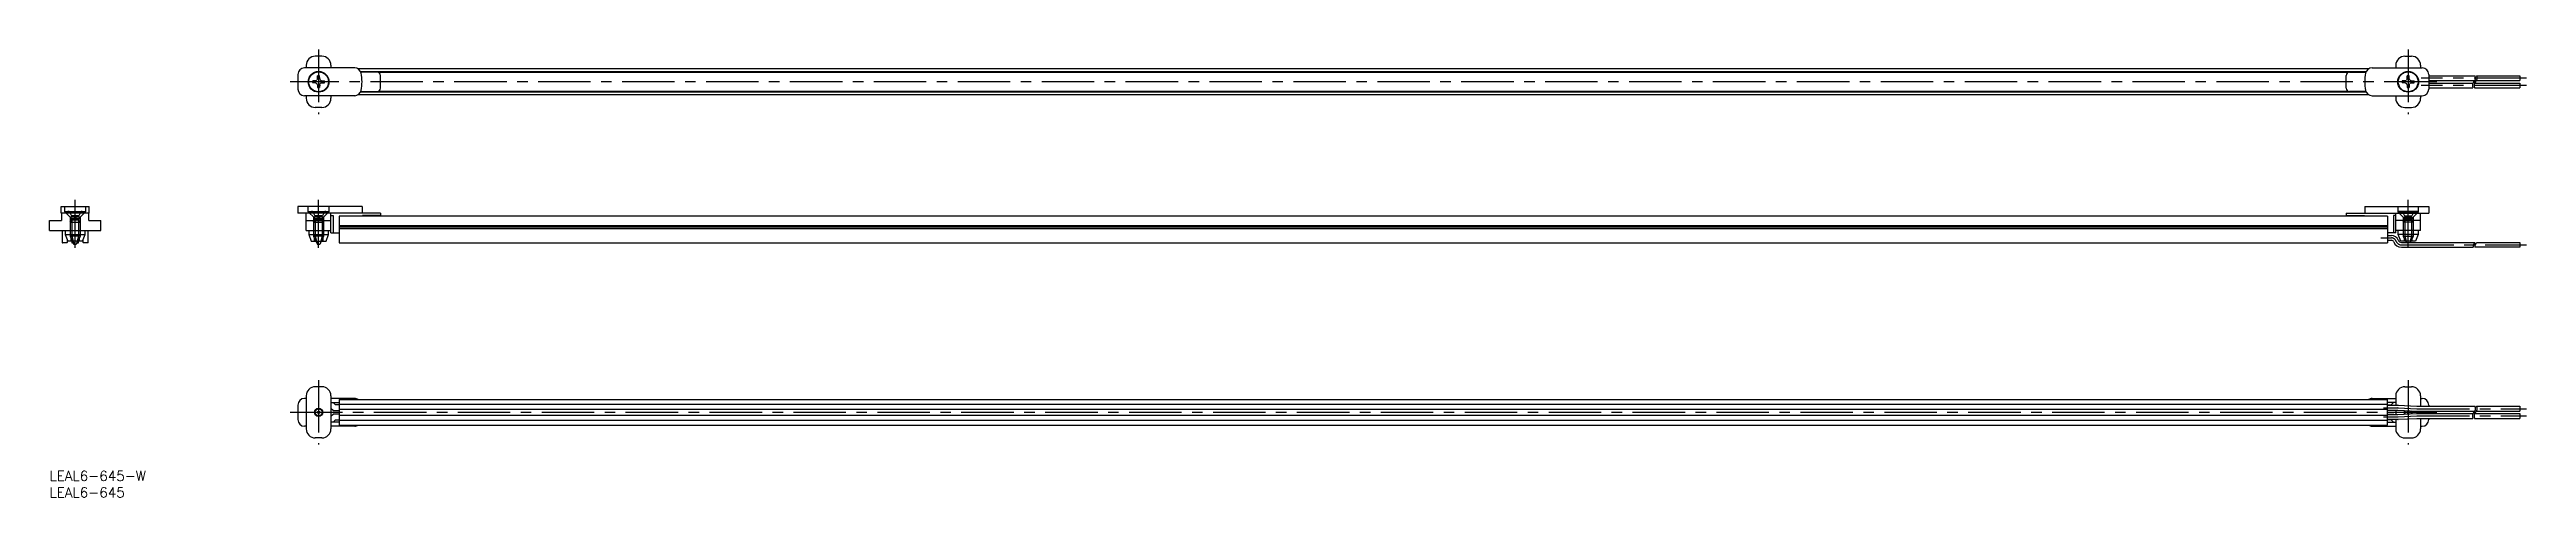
# Model space of a CAD drawing. Extents: x 0 to 750, y -8 to 128.
import ezdxf

# ---------------------------------------------------------------- set-up
doc = ezdxf.new("R2010")
doc.units = 0
doc.header["$LTSCALE"] = 0.5
doc.linetypes.add('CENTER', pattern=[50.8, 31.75, -6.35, 6.35, -6.35])
doc.linetypes.add('DASHED', pattern=[19.05, 12.7, -6.35])
for name, color, linetype in [('MSM_CENTER', 1, 'CENTER'), ('MSM_CONTINUOUS', 7, 'CONTINUOUS'), ('MSM_DASHED', 4, 'DASHED'), ('MSM_NARROW', 5, 'CONTINUOUS'), ('MSM_PART_NUMBER', 7, 'CONTINUOUS')]:
    doc.layers.add(name, color=color, linetype=linetype)
doc.styles.get("Standard").update_dxf_attribs({"font": 'txt.shx', "height": 3, "bigfont": 'bigfont.shx'})

# ---------------------------------------------------------------- blocks, each defined once
blk = doc.blocks.new('*U7')
at = {"layer": 'MSM_PART_NUMBER'}
blk.add_text('LEAL6-645-W', height=3, dxfattribs=at).set_placement((0, -3))
blk = doc.blocks.new('*U8')
at = {"layer": 'MSM_PART_NUMBER'}
blk.add_text('LEAL6-645', height=3, dxfattribs=at).set_placement((0, -8))

msp = doc.modelspace()

# ---------------------------------------------------------------- linework, layer by layer
at = {"layer": 'MSM_CENTER'}
for p, q in [((81.44, 127.5), (81.44, 108)), ((713.94, 127.5), (713.94, 108)), ((722.59, 117.75), (72.79, 117.75)), ((749.75, 118.85), (717.83, 118.85)), ((749.75, 116.65), (717.83, 116.65)), ((7.75, 67.55), (7.75, 82.05)), ((81.44, 67.55), (81.44, 82.05)), ((713.94, 67.55), (713.94, 82.05)), ((705.69, 70.53), (708.88, 70.53)), ((711.88, 68.43), (749.75, 68.43)), ((81.44, 27.5), (81.44, 8)), ((713.94, 27.5), (713.94, 8)), ((72.79, 17.75), (722.59, 17.75)), ((706.47, 19.15), (710.81, 19.15)), ((706.47, 16.35), (710.81, 16.35)), ((710.89, 19.15), (716.53, 18.85)), ((710.89, 16.35), (716.53, 16.65)), ((716.61, 18.85), (749.75, 18.85)), ((716.61, 16.65), (749.75, 16.65))]:
    msp.add_line(p, q, dxfattribs=at)
for centre, radius, start, end in [((708.88, 69.05), 1.48, 20.12523, 90), ((711.88, 70.15), 1.73, 200.12523, 270), ((710.81, 17.55), 1.6, 87, 90), ((710.81, 17.95), 1.6, 270, 273), ((716.61, 20.45), 1.6, 267, 270), ((716.61, 15.05), 1.6, 90, 93)]:
    msp.add_arc(centre, radius, start, end, dxfattribs=at)
at = {"layer": 'MSM_CONTINUOUS'}
for p, q in [((92.37, 121.95), (77.19, 121.95)), ((77.69, 122.75), (77.69, 121.95)), ((82.44, 125.5), (80.45, 125.5)), ((85.19, 122.75), (85.19, 121.95)), ((701.97, 121.65), (93.42, 121.65)), ((701.19, 120.75), (94.2, 120.75)), ((99.19, 120.7), (94.22, 120.7)), ((99.51, 120.65), (695.88, 120.65)), ((696.19, 120.7), (701.17, 120.7)), ((703.02, 121.95), (718.19, 121.95)), ((710.19, 122.75), (710.19, 121.95)), ((712.95, 125.5), (714.94, 125.5)), ((717.69, 122.75), (717.69, 121.95)), ((75.19, 119.95), (75.19, 115.55)), ((92.37, 113.55), (77.19, 113.55)), ((77.69, 113.55), (77.69, 112.75)), ((80.52, 118.08), (79.67, 118.07)), ((80.52, 117.42), (79.67, 117.43)), ((80.52, 118.08), (80.92, 118.27)), ((80.52, 117.42), (80.92, 117.23)), ((81.11, 118.67), (80.92, 118.27)), ((81.11, 116.83), (80.92, 117.23)), ((81.11, 118.67), (81.13, 119.52)), ((81.11, 116.83), (81.13, 115.98)), ((81.77, 118.67), (81.76, 119.52)), ((81.77, 116.83), (81.76, 115.98)), ((81.77, 118.67), (81.96, 118.27)), ((81.77, 116.83), (81.96, 117.23)), ((82.37, 118.08), (81.96, 118.27)), ((82.37, 117.42), (81.96, 117.23)), ((82.37, 118.08), (83.22, 118.07)), ((82.37, 117.42), (83.22, 117.43)), ((85.19, 113.55), (85.19, 112.75)), ((701.97, 113.85), (93.42, 113.85)), ((94.2, 114.75), (701.19, 114.75)), ((94.22, 114.8), (99.19, 114.8)), ((695.88, 114.85), (99.51, 114.85)), ((100.19, 115.8), (100.19, 119.7)), ((695.19, 115.8), (695.19, 119.7)), ((701.17, 114.8), (696.19, 114.8)), ((703.02, 113.55), (718.19, 113.55)), ((710.19, 113.55), (710.19, 112.75)), ((713.02, 118.08), (712.17, 118.07)), ((713.02, 117.42), (712.17, 117.43)), ((713.02, 118.08), (713.42, 118.27)), ((713.02, 117.42), (713.42, 117.23)), ((713.61, 118.67), (713.42, 118.27)), ((713.61, 116.83), (713.42, 117.23)), ((713.61, 118.67), (713.63, 119.52)), ((713.61, 116.83), (713.63, 115.98)), ((714.27, 118.67), (714.26, 119.52)), ((714.27, 116.83), (714.26, 115.98)), ((714.27, 118.67), (714.46, 118.27)), ((714.27, 116.83), (714.46, 117.23)), ((714.87, 118.08), (714.46, 118.27)), ((714.87, 117.42), (714.46, 117.23)), ((714.87, 118.08), (715.72, 118.07)), ((714.87, 117.42), (715.72, 117.43)), ((717.69, 113.55), (717.69, 112.75)), ((720.19, 119.95), (720.19, 115.55)), ((720.19, 119.57), (734.14, 119.57)), ((720.19, 118.12), (734.14, 118.12)), ((720.19, 117.37), (733.54, 117.37)), ((720.19, 115.92), (733.54, 115.92)), ((734.04, 117.37), (747.75, 117.37)), ((734.04, 115.92), (747.75, 115.92)), ((734.64, 119.57), (747.75, 119.57)), ((734.64, 118.12), (747.75, 118.12)), ((747.75, 119.57), (747.75, 118.12)), ((747.75, 117.37), (747.75, 115.92)), ((82.44, 110), (80.45, 110)), ((712.95, 110), (714.94, 110)), ((0, 75.75), (3.65, 75.75)), ((0, 72.75), (0, 75.75)), ((3.55, 80.05), (11.95, 80.05)), ((3.55, 78.05), (3.55, 80.05)), ((11.95, 78.05), (3.55, 78.05)), ((3.65, 78.05), (3.65, 75.75)), ((11.85, 75.75), (11.85, 78.05)), ((11.85, 75.75), (15.5, 75.75)), ((11.95, 78.05), (11.95, 80.05)), ((15.5, 72.75), (15.5, 75.75)), ((94.59, 80.05), (75.19, 80.05)), ((75.19, 80.05), (75.19, 78.05)), ((100.19, 78.05), (75.19, 78.05)), ((77.69, 72.75), (77.69, 78.05)), ((77.69, 75.75), (85.19, 75.75)), ((85.19, 72.05), (85.19, 78.05)), ((85.19, 77.3), (85.88, 77.3)), ((85.88, 77.3), (85.88, 72.05)), ((707.69, 77.05), (87.69, 77.05)), ((87.69, 77.05), (87.69, 69.05)), ((94.59, 80.05), (94.59, 78.05)), ((100.19, 77.3), (94.69, 77.3)), ((94.69, 77.05), (94.69, 77.3)), ((100.19, 78.05), (100.19, 77.3)), ((695.19, 78.05), (720.19, 78.05)), ((695.19, 78.05), (695.19, 77.3)), ((695.19, 77.3), (700.69, 77.3)), ((700.69, 77.05), (700.69, 77.3)), ((700.79, 80.05), (720.19, 80.05)), ((700.79, 80.05), (700.79, 78.05)), ((707.69, 77.05), (707.69, 69.05)), ((709.5, 77.3), (709.5, 72.05)), ((710.19, 77.3), (709.5, 77.3)), ((710.19, 72.05), (710.19, 78.05)), ((717.69, 75.75), (710.19, 75.75)), ((717.69, 72.75), (717.69, 78.05)), ((720.19, 80.05), (720.19, 78.05)), ((0, 72.75), (15.5, 72.75)), ((3.85, 72.75), (3.85, 69.1)), ((5.32, 69.05), (3.9, 69.05)), ((4.75, 72.75), (4.75, 71.53)), ((4.75, 71.53), (5.5, 69.55)), ((4.75, 71.53), (10.75, 71.53)), ((5.37, 69.89), (5.37, 69.1)), ((10, 69.55), (5.5, 69.55)), ((6.75, 69.55), (6.75, 69.1)), ((6.8, 69.05), (7.17, 69.05)), ((6.93, 69.55), (7.4, 68.55)), ((8.1, 68.55), (7.4, 68.55)), ((8.57, 69.55), (8.1, 68.55)), ((8.33, 69.05), (8.7, 69.05)), ((8.75, 69.1), (8.75, 69.55)), ((10, 69.55), (10.75, 71.53)), ((10.13, 69.1), (10.13, 69.89)), ((11.6, 69.05), (10.18, 69.05)), ((10.75, 71.53), (10.75, 72.75)), ((11.65, 69.1), (11.65, 72.75)), ((77.69, 72.75), (85.19, 72.75)), ((78.44, 72.75), (78.44, 71.53)), ((78.44, 71.53), (79.19, 69.55)), ((78.44, 71.53), (84.44, 71.53)), ((79.19, 69.55), (83.69, 69.55)), ((80.63, 69.55), (81.09, 68.55)), ((81.79, 68.55), (81.09, 68.55)), ((82.26, 69.55), (81.79, 68.55)), ((83.69, 69.55), (84.44, 71.53)), ((84.44, 71.53), (84.44, 72.75)), ((85.19, 72.05), (87.69, 72.05)), ((87.69, 74.28), (707.69, 74.28)), ((707.69, 73.76), (87.69, 73.76)), ((707.69, 73.24), (87.69, 73.24)), ((87.69, 69.05), (707.69, 69.05)), ((710.19, 72.05), (707.69, 72.05)), ((707.69, 71.25), (708.88, 71.25)), ((707.69, 69.8), (708.88, 69.8)), ((717.69, 72.75), (710.19, 72.75)), ((710.94, 71.53), (710.94, 72.75)), ((716.94, 71.53), (710.94, 71.53)), ((711.69, 69.55), (710.94, 71.53)), ((716.19, 69.55), (711.69, 69.55)), ((711.88, 69.15), (734.08, 69.15)), ((711.88, 67.7), (733.59, 67.7)), ((713.13, 69.55), (713.31, 69.15)), ((714.76, 69.55), (714.57, 69.15)), ((716.94, 71.53), (716.19, 69.55)), ((716.94, 72.75), (716.94, 71.53)), ((747.75, 67.7), (734.09, 67.7)), ((734.58, 69.15), (747.75, 69.15)), ((747.75, 69.15), (747.75, 67.7)), ((77.69, 22.75), (77.69, 12.75)), ((82.44, 25.5), (80.45, 25.5)), ((85.19, 22.75), (85.19, 12.75)), ((710.19, 22.75), (710.19, 19.88)), ((712.95, 25.5), (714.94, 25.5)), ((717.69, 22.75), (717.69, 19.58)), ((75.19, 19.95), (75.19, 15.55)), ((77.69, 21.95), (77.19, 21.95)), ((92.37, 21.95), (85.19, 21.95)), ((85.19, 20.7), (87.69, 20.7)), ((85.19, 19.03), (85.92, 18.3)), ((85.92, 17.2), (85.19, 16.47)), ((86.58, 20), (85.88, 20.7)), ((85.88, 14.8), (86.58, 15.5)), ((85.92, 18.3), (87.69, 18.3)), ((87.69, 17.2), (85.92, 17.2)), ((87.69, 20), (86.58, 20)), ((86.58, 15.5), (87.69, 15.5)), ((87.69, 21.65), (87.69, 13.85)), ((87.69, 21.65), (707.69, 21.65)), ((707.69, 20.13), (87.69, 20.13)), ((87.69, 18.75), (707.69, 18.75)), ((707.69, 16.75), (87.69, 16.75)), ((87.69, 15.37), (707.69, 15.37)), ((703.02, 21.95), (710.19, 21.95)), ((707.69, 13.85), (707.69, 21.65)), ((710.19, 20.7), (707.69, 20.7)), ((707.69, 20), (708.8, 20)), ((707.69, 19.88), (710.81, 19.88)), ((707.69, 18.43), (710.81, 18.43)), ((709.47, 18.3), (707.69, 18.3)), ((707.69, 17.2), (709.47, 17.2)), ((707.69, 17.08), (710.81, 17.08)), ((707.69, 15.63), (710.81, 15.63)), ((708.8, 15.5), (707.69, 15.5)), ((708.8, 20), (709.5, 20.7)), ((709.5, 14.8), (708.8, 15.5)), ((709.59, 18.43), (709.47, 18.3)), ((709.47, 17.2), (709.59, 17.08)), ((710.19, 18.43), (710.19, 17.08)), ((710.19, 15.63), (710.19, 12.75)), ((710.85, 18.42), (716.49, 18.13)), ((710.85, 17.08), (716.49, 17.37)), ((710.93, 19.87), (716.57, 19.58)), ((710.93, 15.63), (716.57, 15.92)), ((716.61, 19.58), (734.14, 19.58)), ((716.61, 18.13), (734.14, 18.13)), ((716.61, 17.37), (733.54, 17.37)), ((716.61, 15.92), (733.54, 15.92)), ((717.69, 21.95), (718.19, 21.95)), ((717.69, 18.13), (717.69, 17.37)), ((717.69, 15.92), (717.69, 12.75)), ((720.19, 19.95), (720.19, 19.58)), ((720.19, 18.13), (720.19, 17.37)), ((720.19, 15.92), (720.19, 15.55)), ((734.04, 17.37), (747.75, 17.37)), ((734.04, 15.92), (747.75, 15.92)), ((734.64, 19.58), (747.75, 19.58)), ((734.64, 18.13), (747.75, 18.13)), ((747.75, 19.58), (747.75, 18.13)), ((747.75, 17.37), (747.75, 15.92)), ((77.69, 13.55), (77.19, 13.55)), ((82.44, 10), (80.45, 10)), ((87.69, 14.8), (85.19, 14.8)), ((92.37, 13.55), (85.19, 13.55)), ((87.69, 13.85), (707.69, 13.85)), ((703.02, 13.55), (710.19, 13.55)), ((707.69, 14.8), (710.19, 14.8)), ((712.95, 10), (714.94, 10)), ((717.69, 13.55), (718.19, 13.55))]:
    msp.add_line(p, q, dxfattribs=at)
for centre, radius in [((81.44, 117.75), 3.15), ((81.44, 117.75), 3), ((713.94, 117.75), 3.15), ((713.94, 117.75), 3), ((81.44, 17.75), 1.25), ((81.44, 17.75), 0.35), ((713.94, 17.75), 0.35)]:
    msp.add_circle(centre, radius, dxfattribs=at)
for centre, radius, start, end in [((77.19, 119.95), 2, 90, 180), ((80.45, 122.75), 2.75, 90, 180), ((82.44, 122.75), 2.75, 0, 90), ((92.37, 119.95), 2, 11.80908, 90), ((81.84, 117.75), 12.75, 348.19092, 11.80908), ((99.19, 119.7), 1, 360, 90), ((696.19, 119.7), 1, 90, 180), ((713.54, 117.75), 12.75, 168.19092, 191.80908), ((703.02, 119.95), 2, 90, 168.19092), ((712.95, 122.75), 2.75, 90, 180), ((714.94, 122.75), 2.75, 0, 90), ((718.19, 119.95), 2, 0, 90), ((77.19, 115.55), 2, 180, 270), ((80.45, 112.75), 2.75, 180, 270), ((81.44, 117.75), 1.8, 169.8876, 190.1124), ((81.44, 117.75), 1.8, 79.8876, 100.1124), ((81.44, 117.75), 1.8, 259.8876, 280.1124), ((82.44, 112.75), 2.75, 270, 0), ((81.44, 117.75), 1.8, 349.8876, 10.1124), ((92.37, 115.55), 2, 270, 348.19092), ((99.19, 115.8), 1, 270, 0), ((696.19, 115.8), 1, 180, 270), ((703.02, 115.55), 2, 191.80908, 270), ((712.95, 112.75), 2.75, 180, 270), ((713.94, 117.75), 1.8, 169.8876, 190.1124), ((713.94, 117.75), 1.8, 79.8876, 100.1124), ((713.94, 117.75), 1.8, 259.8876, 280.1124), ((714.94, 112.75), 2.75, 270, 0), ((713.94, 117.75), 1.8, 349.8876, 10.1124), ((718.19, 115.55), 2, 270, 0), ((3.9, 69.1), 0.05, 180, 270), ((5.32, 69.1), 0.05, 270, 0), ((6.8, 69.1), 0.05, 180, 270), ((8.7, 69.1), 0.05, 270, 0), ((10.18, 69.1), 0.05, 180, 270), ((11.6, 69.1), 0.05, 270, 0), ((708.88, 69.05), 2.2, 20.12523, 90), ((708.88, 69.05), 0.75, 20.12523, 90), ((711.88, 70.15), 2.45, 200.12523, 270), ((711.88, 70.15), 1, 200.12523, 270), ((80.45, 22.75), 2.75, 90, 180), ((82.44, 22.75), 2.75, 0, 90), ((712.95, 22.75), 2.75, 90, 180), ((714.94, 22.75), 2.75, 0, 90), ((77.19, 19.95), 2, 90, 180), ((77.19, 15.55), 2, 180, 270), ((92.37, 19.95), 2, 58.21166, 90), ((703.02, 19.95), 2, 90, 121.78834), ((710.81, 17.55), 2.33, 87, 90), ((710.81, 17.55), 0.875, 87, 90), ((710.81, 17.95), 0.875, 270, 273), ((710.81, 17.95), 2.33, 270, 273), ((713.94, 17.75), 1.25, 152.86838, 207.13161), ((713.94, 17.75), 1.25, 338.86839, 21.13162), ((716.61, 20.45), 2.33, 267, 270), ((716.61, 15.05), 2.33, 90, 93), ((716.61, 20.45), 0.875, 267, 270), ((716.61, 15.05), 0.875, 90, 93), ((718.19, 19.95), 2, 0, 90), ((718.19, 15.55), 2, 270, 0), ((80.45, 12.75), 2.75, 180, 270), ((82.44, 12.75), 2.75, 270, 0), ((92.37, 15.55), 2, 270, 301.78832), ((703.02, 15.55), 2, 238.21168, 270), ((712.95, 12.75), 2.75, 180, 270), ((714.94, 12.75), 2.75, 270, 0)]:
    msp.add_arc(centre, radius, start, end, dxfattribs=at)
at = {"layer": 'MSM_DASHED'}
for p, q in [((4.6, 78.45), (4.6, 80.05)), ((6.47, 76.58), (4.6, 78.45)), ((10.9, 78.45), (4.6, 78.45)), ((4.75, 78.55), (10.75, 78.55)), ((4.75, 78.55), (4.75, 78.3)), ((4.75, 78.3), (10.75, 78.3)), ((6.12, 78.22), (6.6, 77.23)), ((9.25, 76.8), (6.25, 76.8)), ((6.25, 76.8), (6.25, 71.02)), ((6.25, 75.24), (6.7, 76.02)), ((6.25, 75.24), (9.25, 75.24)), ((8.89, 77.23), (6.6, 77.23)), ((7.75, 76.62), (6.6, 77.23)), ((6.7, 76.35), (8.8, 76.35)), ((6.7, 76.02), (8.8, 76.02)), ((6.7, 76.02), (6.7, 71.02)), ((7.75, 76.62), (8.89, 77.23)), ((9.25, 75.24), (8.8, 76.02)), ((8.8, 76.02), (8.8, 71.02)), ((9.38, 78.22), (8.89, 77.23)), ((10.9, 78.45), (9.03, 76.58)), ((9.25, 76.8), (9.25, 71.02)), ((10.75, 78.3), (10.75, 78.55)), ((10.9, 80.05), (10.9, 78.45)), ((78.29, 78.45), (78.29, 80.05)), ((80.16, 76.58), (78.29, 78.45)), ((84.59, 78.45), (78.29, 78.45)), ((78.44, 78.55), (84.44, 78.55)), ((78.44, 78.55), (78.44, 78.3)), ((78.44, 78.3), (84.44, 78.3)), ((79.81, 78.22), (80.3, 77.23)), ((82.94, 76.8), (79.94, 76.8)), ((79.94, 76.8), (79.94, 71.02)), ((79.94, 75.24), (80.39, 76.02)), ((79.94, 75.24), (82.94, 75.24)), ((81.44, 76.62), (80.3, 77.23)), ((82.59, 77.23), (80.3, 77.23)), ((80.39, 76.35), (82.49, 76.35)), ((80.39, 76.02), (82.49, 76.02)), ((80.39, 76.02), (80.39, 71.02)), ((81.44, 76.62), (82.59, 77.23)), ((82.94, 75.24), (82.49, 76.02)), ((82.49, 76.02), (82.49, 71.02)), ((83.08, 78.22), (82.59, 77.23)), ((84.59, 78.45), (82.73, 76.58)), ((82.94, 76.8), (82.94, 71.02)), ((84.44, 78.3), (84.44, 78.55)), ((84.59, 80.05), (84.59, 78.45)), ((710.79, 80.05), (710.79, 78.45)), ((710.79, 78.45), (712.66, 76.58)), ((710.79, 78.45), (717.09, 78.45)), ((716.94, 78.55), (710.94, 78.55)), ((710.94, 78.3), (710.94, 78.55)), ((716.94, 78.3), (710.94, 78.3)), ((712.31, 78.22), (712.8, 77.23)), ((712.44, 76.8), (715.44, 76.8)), ((712.44, 76.8), (712.44, 71.02)), ((712.44, 75.24), (712.89, 76.02)), ((715.44, 75.24), (712.44, 75.24)), ((713.94, 76.62), (712.8, 77.23)), ((712.8, 77.23), (715.09, 77.23)), ((714.99, 76.35), (712.89, 76.35)), ((714.99, 76.02), (712.89, 76.02)), ((712.89, 76.02), (712.89, 71.02)), ((713.94, 76.62), (715.09, 77.23)), ((715.44, 75.24), (714.99, 76.02)), ((714.99, 76.02), (714.99, 71.02)), ((715.58, 78.22), (715.09, 77.23)), ((715.23, 76.58), (717.09, 78.45)), ((715.44, 76.8), (715.44, 71.02)), ((716.94, 78.55), (716.94, 78.3)), ((717.09, 78.45), (717.09, 80.05)), ((9.25, 71.02), (6.25, 71.02)), ((6.25, 71.02), (6.93, 69.55)), ((6.5, 69.55), (6.5, 70.48)), ((6.7, 71.02), (7.12, 69.55)), ((8.8, 71.02), (8.38, 69.55)), ((9.25, 71.02), (8.57, 69.55)), ((9, 70.48), (9, 69.55)), ((82.94, 71.02), (79.94, 71.02)), ((79.94, 71.02), (80.63, 69.55)), ((80.19, 69.55), (80.19, 70.48)), ((80.39, 71.02), (80.81, 69.55)), ((82.49, 71.02), (82.08, 69.55)), ((82.94, 71.02), (82.26, 69.55)), ((82.69, 70.48), (82.69, 69.55)), ((712.44, 71.02), (715.44, 71.02)), ((712.44, 71.02), (713.13, 69.55)), ((712.69, 70.48), (712.69, 69.55)), ((712.89, 71.02), (713.31, 69.55)), ((714.99, 71.02), (714.58, 69.55)), ((715.44, 71.02), (714.76, 69.55)), ((715.19, 69.55), (715.19, 70.48))]:
    msp.add_line(p, q, dxfattribs=at)
for centre, radius, start, end in [((5.58, 77.95), 0.6, 26.3, 90), ((5.9, 76.02), 0.8, 0, 45), ((9.6, 76.02), 0.8, 135, 180), ((9.92, 77.95), 0.6, 90, 153.7), ((79.27, 77.95), 0.6, 26.3, 90), ((79.59, 76.02), 0.8, 0, 45), ((83.29, 76.02), 0.8, 135, 180), ((83.62, 77.95), 0.6, 90, 153.7), ((711.77, 77.95), 0.6, 26.3, 90), ((712.09, 76.02), 0.8, 0, 45), ((715.79, 76.02), 0.8, 135, 180), ((716.12, 77.95), 0.6, 90, 153.7)]:
    msp.add_arc(centre, radius, start, end, dxfattribs=at)
at = {"layer": 'MSM_NARROW'}
for p, q in [((7.12, 69.55), (7.4, 68.55)), ((8.38, 69.55), (8.1, 68.55)), ((80.81, 69.55), (81.09, 68.55)), ((82.08, 69.55), (81.79, 68.55)), ((713.31, 69.55), (713.42, 69.15)), ((714.58, 69.55), (714.46, 69.15))]:
    msp.add_line(p, q, dxfattribs=at)
msp.add_circle((81.44, 17.75), 1.05, dxfattribs=at)
for centre, radius, start, end in [((734.83, 116.65), 1.48, 131.96921, 209.34301), ((732.85, 118.85), 1.48, 311.96921, 29.34301), ((735.33, 116.65), 1.48, 131.96921, 209.34301), ((733.35, 118.85), 1.48, 311.96921, 29.34301), ((734.33, 68), 0.739, 131.87554, 203.96281), ((733.34, 69.1), 0.739, 311.87554, 3.88135), ((734.83, 68), 0.739, 131.87554, 203.96281), ((733.84, 69.1), 0.739, 311.87554, 3.88135), ((713.94, 17.75), 1.05, 147.87561, 212.12439), ((713.94, 17.75), 1.05, 333.87561, 26.12439), ((734.83, 16.65), 1.48, 131.96921, 209.34301), ((732.85, 18.85), 1.48, 311.96921, 29.34302), ((735.33, 16.65), 1.48, 131.96921, 209.34301), ((733.35, 18.85), 1.48, 311.96921, 29.34302)]:
    msp.add_arc(centre, radius, start, end, dxfattribs=at)

# ---------------------------------------------------------------- block references
at = {"layer": 'MSM_CONTINUOUS'}
for name in ['*U7', '*U8']:
    msp.add_blockref(name, (0, 0), dxfattribs=at)

doc.saveas('drawing.dxf')
